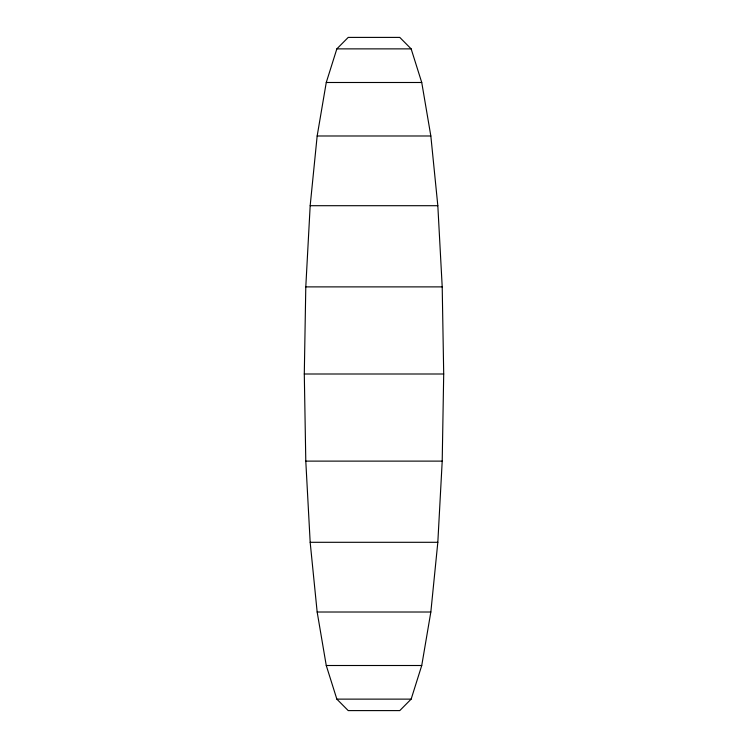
<?xml version="1.0" encoding="UTF-8"?>
<svg xmlns="http://www.w3.org/2000/svg" width="748" height="748" viewBox="0 0 748 748"><rect width="100%" height="100%" fill="white"/><g stroke="black" fill="none" stroke-linecap="round" stroke-linejoin="round"><path stroke-width="1.12" d="M304.296 374L305.792 286.886L310.177 205.7L317.161 135.986L326.259 82.495L336.852 48.872L348.222 37.4L399.778 37.4L411.148 48.872L421.741 82.495L430.839 135.986L437.823 205.7L442.208 286.886L443.704 374L442.208 461.114L437.823 542.3L430.839 612.014L421.741 665.505L411.148 699.128L399.778 710.6L348.222 710.6L336.852 699.128L326.259 665.505L317.161 612.014L310.177 542.3L305.792 461.114L304.296 374L443.704 374M336.852 48.872L411.148 48.872M326.259 82.495L421.741 82.495M317.161 135.986L430.839 135.986M310.177 205.7L437.823 205.7M305.792 286.886L442.208 286.886M305.792 461.114L442.208 461.114M310.177 542.3L437.823 542.3M317.161 612.014L430.839 612.014M326.259 665.505L421.741 665.505M336.852 699.128L411.148 699.128"/></g></svg>
